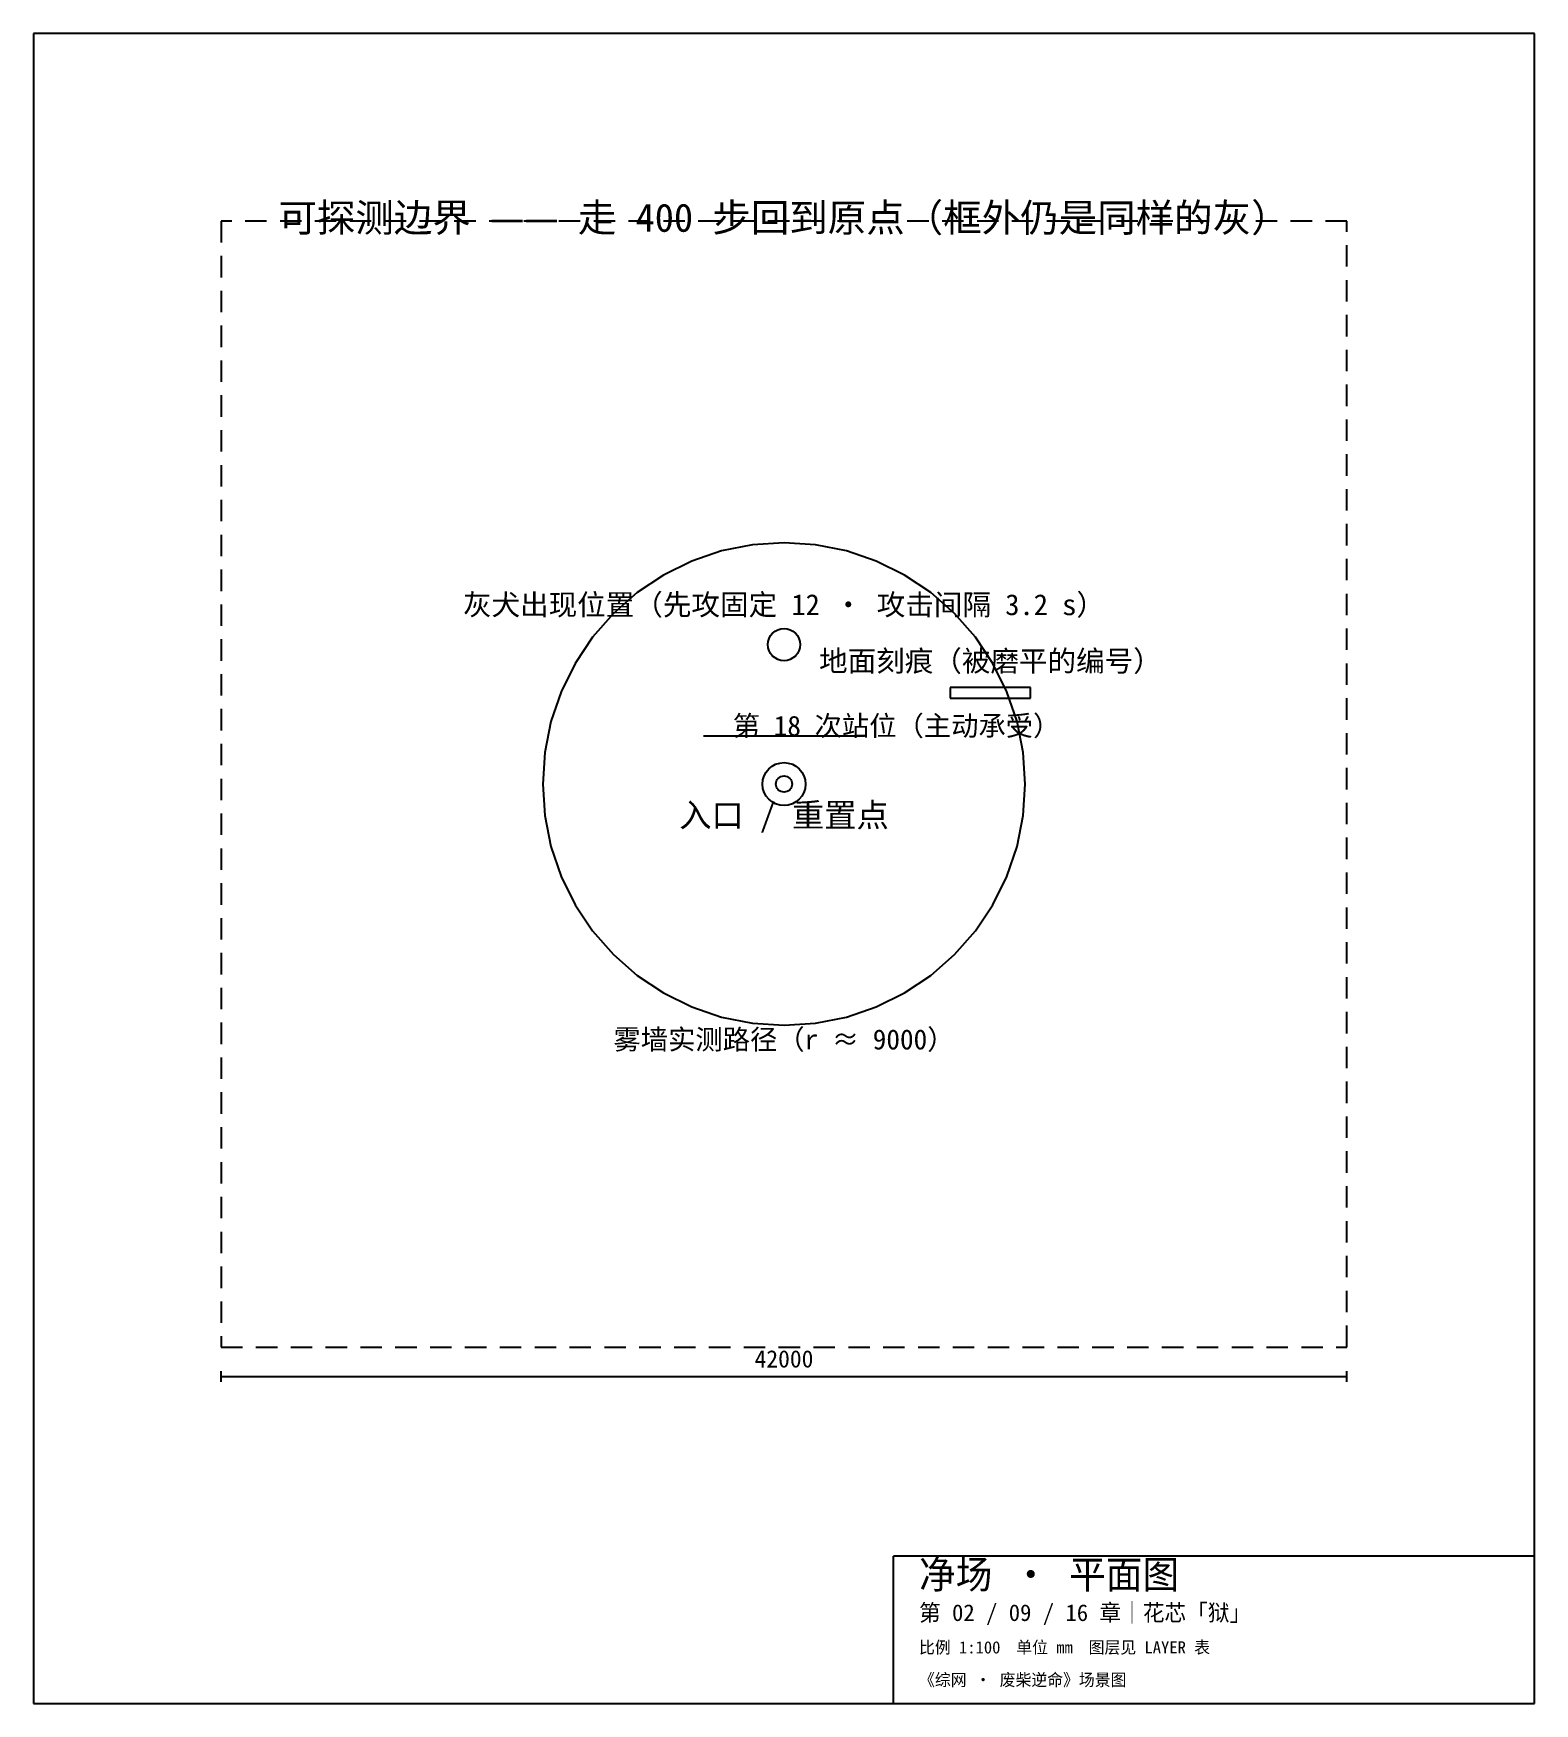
# Model space of a CAD drawing. Extents: x -5000 to 51000, y -11302 to 51000.
import ezdxf
from ezdxf.enums import TextEntityAlignment as Align

# ---------------------------------------------------------------- set-up
doc = ezdxf.new("R2010")
doc.units = 0
for name, color, linetype in [('CIR', 5, 'CONTINUOUS'), ('DASH', 4, 'CONTINUOUS'), ('DIM', 2, 'CONTINUOUS'), ('FIX', 1, 'CONTINUOUS'), ('FRAME', 8, 'CONTINUOUS'), ('FURN', 3, 'CONTINUOUS'), ('TEXT', 7, 'CONTINUOUS'), ('TITLE', 6, 'CONTINUOUS')]:
    doc.layers.add(name, color=color, linetype=linetype)
doc.styles.add('HZ', font='simhei.ttf')

msp = doc.modelspace()

# ---------------------------------------------------------------- linework, layer by layer
at = {"layer": 'CIR'}
for radius in [800, 300]:
    msp.add_circle((23000, 23000), radius, dxfattribs=at)
at = {"layer": 'DASH'}
for p, q in [((2400, 44000), (2000, 44000)), ((2000, 44000), (2000, 43200)), ((3700, 44000), (2900, 44000)), ((5000, 44000), (4200, 44000)), ((6300, 44000), (5500, 44000)), ((7600, 44000), (6800, 44000)), ((8900, 44000), (8100, 44000)), ((10200, 44000), (9400, 44000)), ((11500, 44000), (10700, 44000)), ((12800, 44000), (12000, 44000)), ((14100, 44000), (13300, 44000)), ((15400, 44000), (14600, 44000)), ((16700, 44000), (15900, 44000)), ((18000, 44000), (17200, 44000)), ((19300, 44000), (18500, 44000)), ((20600, 44000), (19800, 44000)), ((21900, 44000), (21100, 44000)), ((23200, 44000), (22400, 44000)), ((24500, 44000), (23700, 44000)), ((25800, 44000), (25000, 44000)), ((27100, 44000), (26300, 44000)), ((28400, 44000), (27600, 44000)), ((29700, 44000), (28900, 44000)), ((31000, 44000), (30200, 44000)), ((32300, 44000), (31500, 44000)), ((33600, 44000), (32800, 44000)), ((34900, 44000), (34100, 44000)), ((36200, 44000), (35400, 44000)), ((37500, 44000), (36700, 44000)), ((38800, 44000), (38000, 44000)), ((40100, 44000), (39300, 44000)), ((41400, 44000), (40600, 44000)), ((42700, 44000), (41900, 44000)), ((44000, 44000), (43200, 44000)), ((44000, 43600), (44000, 44000)), ((44000, 42300), (44000, 43100)), ((2000, 42700), (2000, 41900)), ((44000, 41000), (44000, 41800)), ((2000, 41400), (2000, 40600)), ((44000, 39700), (44000, 40500)), ((2000, 40100), (2000, 39300)), ((2000, 38800), (2000, 38000)), ((44000, 38400), (44000, 39200)), ((2000, 37500), (2000, 36700)), ((44000, 37100), (44000, 37900)), ((2000, 36200), (2000, 35400)), ((44000, 35800), (44000, 36600)), ((2000, 34900), (2000, 34100)), ((44000, 34500), (44000, 35300)), ((44000, 33200), (44000, 34000)), ((2000, 33600), (2000, 32800)), ((44000, 31900), (44000, 32700)), ((2000, 32300), (2000, 31500)), ((21825, 31923), (20671, 31693)), ((23000, 32000), (21825, 31923)), ((24175, 31923), (23000, 32000)), ((25329, 31693), (24175, 31923)), ((19556, 31315), (18500, 30794)), ((20671, 31693), (19556, 31315)), ((26444, 31315), (25329, 31693)), ((27500, 30794), (26444, 31315)), ((44000, 30600), (44000, 31400)), ((2000, 31000), (2000, 30200)), ((18500, 30794), (17521, 30140)), ((28479, 30140), (27500, 30794)), ((17521, 30140), (16636, 29364)), ((29364, 29364), (28479, 30140)), ((44000, 29300), (44000, 30100)), ((2000, 29700), (2000, 28900)), ((16636, 29364), (15860, 28479)), ((30140, 28479), (29364, 29364)), ((44000, 28000), (44000, 28800)), ((2000, 28400), (2000, 27600)), ((15860, 28479), (15206, 27500)), ((30794, 27500), (30140, 28479)), ((15206, 27500), (14685, 26444)), ((31315, 26444), (30794, 27500)), ((44000, 26700), (44000, 27500)), ((2000, 27100), (2000, 26300)), ((14685, 26444), (14307, 25329)), ((31693, 25329), (31315, 26444)), ((44000, 25400), (44000, 26200)), ((2000, 25800), (2000, 25000)), ((14307, 25329), (14077, 24175)), ((31923, 24175), (31693, 25329)), ((2000, 24500), (2000, 23700)), ((44000, 24100), (44000, 24900)), ((14077, 24175), (14000, 23000)), ((32000, 23000), (31923, 24175)), ((2000, 23200), (2000, 22400)), ((44000, 22800), (44000, 23600)), ((14000, 23000), (14077, 21825)), ((31923, 21825), (32000, 23000)), ((2000, 21900), (2000, 21100)), ((14077, 21825), (14307, 20671)), ((31693, 20671), (31923, 21825)), ((44000, 21500), (44000, 22300)), ((2000, 20600), (2000, 19800)), ((14307, 20671), (14685, 19556)), ((31315, 19556), (31693, 20671)), ((44000, 20200), (44000, 21000)), ((14685, 19556), (15206, 18500)), ((30794, 18500), (31315, 19556)), ((44000, 18900), (44000, 19700)), ((2000, 19300), (2000, 18500)), ((15206, 18500), (15860, 17521)), ((30140, 17521), (30794, 18500)), ((44000, 17600), (44000, 18400)), ((2000, 18000), (2000, 17200)), ((15860, 17521), (16636, 16636)), ((29364, 16636), (30140, 17521)), ((44000, 16300), (44000, 17100)), ((2000, 16700), (2000, 15900)), ((16636, 16636), (17521, 15860)), ((28479, 15860), (29364, 16636)), ((17521, 15860), (18500, 15206)), ((27500, 15206), (28479, 15860)), ((44000, 15000), (44000, 15800)), ((2000, 15400), (2000, 14600)), ((18500, 15206), (19556, 14685)), ((26444, 14685), (27500, 15206)), ((19556, 14685), (20671, 14307)), ((25329, 14307), (26444, 14685)), ((44000, 13700), (44000, 14500)), ((2000, 14100), (2000, 13300)), ((20671, 14307), (21825, 14077)), ((21825, 14077), (23000, 14000)), ((23000, 14000), (24175, 14077)), ((24175, 14077), (25329, 14307)), ((44000, 12400), (44000, 13200)), ((2000, 12800), (2000, 12000)), ((44000, 11100), (44000, 11900)), ((2000, 11500), (2000, 10700)), ((44000, 9800), (44000, 10600)), ((2000, 10200), (2000, 9400)), ((2000, 8900), (2000, 8100)), ((44000, 8500), (44000, 9300)), ((2000, 7600), (2000, 6800)), ((44000, 7200), (44000, 8000)), ((2000, 6300), (2000, 5500)), ((44000, 5900), (44000, 6700)), ((2000, 5000), (2000, 4200)), ((44000, 4600), (44000, 5400)), ((44000, 3300), (44000, 4100)), ((2000, 3700), (2000, 2900)), ((44000, 2000), (44000, 2800)), ((2000, 2400), (2000, 2000)), ((2000, 2000), (2800, 2000)), ((3300, 2000), (4100, 2000)), ((4600, 2000), (5400, 2000)), ((5900, 2000), (6700, 2000)), ((7200, 2000), (8000, 2000)), ((8500, 2000), (9300, 2000)), ((9800, 2000), (10600, 2000)), ((11100, 2000), (11900, 2000)), ((12400, 2000), (13200, 2000)), ((13700, 2000), (14500, 2000)), ((15000, 2000), (15800, 2000)), ((16300, 2000), (17100, 2000)), ((17600, 2000), (18400, 2000)), ((18900, 2000), (19700, 2000)), ((20200, 2000), (21000, 2000)), ((21500, 2000), (22300, 2000)), ((22800, 2000), (23600, 2000)), ((24100, 2000), (24900, 2000)), ((25400, 2000), (26200, 2000)), ((26700, 2000), (27500, 2000)), ((28000, 2000), (28800, 2000)), ((29300, 2000), (30100, 2000)), ((30600, 2000), (31400, 2000)), ((31900, 2000), (32700, 2000)), ((33200, 2000), (34000, 2000)), ((34500, 2000), (35300, 2000)), ((35800, 2000), (36600, 2000)), ((37100, 2000), (37900, 2000)), ((38400, 2000), (39200, 2000)), ((39700, 2000), (40500, 2000)), ((41000, 2000), (41800, 2000)), ((42300, 2000), (43100, 2000)), ((43600, 2000), (44000, 2000))]:
    msp.add_line(p, q, dxfattribs=at)
at = {"layer": 'DIM'}
for p, q in [((2000, 703), (2000, 1097)), ((2000, 900), (44000, 900)), ((44000, 703), (44000, 1097))]:
    msp.add_line(p, q, dxfattribs=at)
at = {"layer": 'FIX'}
for p, q in [((32200, 26600), (29200, 26600)), ((29200, 26600), (29200, 26200)), ((29200, 26200), (32200, 26200)), ((32200, 26200), (32200, 26600))]:
    msp.add_line(p, q, dxfattribs=at)
msp.add_circle((23000, 28200), 600, dxfattribs=at)
at = {"layer": 'FRAME'}
for p, q in [((51000, 51000), (-5000, 51000)), ((-5000, 51000), (-5000, -11302)), ((51000, -11302), (51000, 51000)), ((-5000, -11302), (51000, -11302))]:
    msp.add_line(p, q, dxfattribs=at)
at = {"layer": 'FURN'}
msp.add_line((20000, 24800), (26000, 24800), dxfattribs=at)
at = {"layer": 'TITLE'}
for p in [(27080, -11302), (51000, -5800)]:
    msp.add_line(p, (27080, -5800), dxfattribs=at)

# ---------------------------------------------------------------- texts
at = {"layer": 'DASH', "style": 'HZ'}
for s, height, p in [('可探测边界 —— 走 400 步回到原点（框外仍是同样的灰）', 1052.52, (23000, 43600)), ('雾墙实测路径（r ≈ 9000）', 746.95, (23000, 13100))]:
    msp.add_text(s, height=height, dxfattribs=at).set_placement(p, align=Align.CENTER)
at = {"layer": 'DIM', "style": 'HZ'}
msp.add_text('42000', height=645.1, dxfattribs=at).set_placement((23000, 1235), align=Align.CENTER)
at = {"layer": 'TEXT', "style": 'HZ'}
for s, height, p in [('灰犬出现位置（先攻固定 12 · 攻击间隔 3.2 s）', 780.9, (23000, 29300)), ('地面刻痕（被磨平的编号）', 780.9, (30700, 27200)), ('第 18 次站位（主动承受）', 746.95, (27200, 24800)), ('入口 / 重置点', 882.8, (23000, 21400))]:
    msp.add_text(s, height=height, dxfattribs=at).set_placement(p, align=Align.CENTER)
at = {"layer": 'TITLE'}
for s, height, p in [('净场 · 平面图', 1052.5, (28037, -7010)), ('第 02 / 09 / 16 章｜花芯「狱」', 621.92, (28037, -8221)), ('比例 1:100\u3000单位 mm\u3000图层见 LAYER 表', 454.48, (28037, -9431)), ('《综网 · 废柴逆命》场景图', 454.48, (28037, -10641))]:
    msp.add_text(s, height=height, dxfattribs=at).set_placement(p)

doc.saveas('drawing.dxf')
